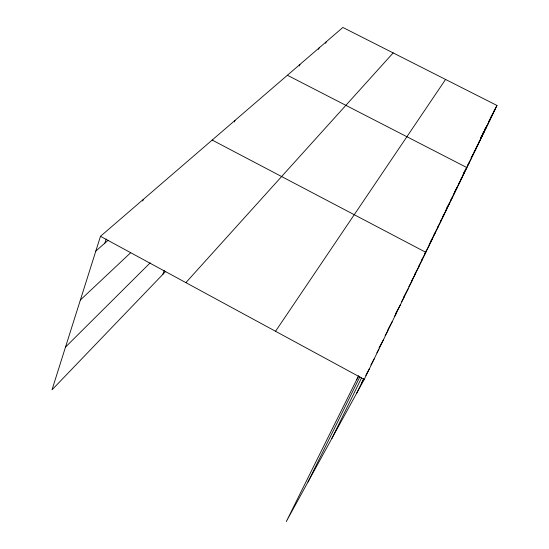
<?xml version="1.0" encoding="UTF-8"?>
<svg xmlns="http://www.w3.org/2000/svg" width="549" height="549" viewBox="0 0 549 549"><rect width="100%" height="100%" fill="white"/><g stroke="black" fill="none" stroke-linecap="round" stroke-linejoin="round"><path stroke-width="0.82" d="M358.586 375.866L286.29 521.55L364.248 379.4L496.989 105.477L342.871 27.45L100.481 236.31L52.011 389.838L165.524 271.577M104.907 243.083L106.211 239.021M142.767 200.982L143.296 199.424M162.799 274.418L164.226 270.54M234.402 121.947L234.979 120.423M299.308 65.99L299.932 64.446M318.502 49.396L319.113 47.921M325.598 43.344L326.243 41.779M356.726 393.118L363.616 378.947M463.521 173.347L464.509 171.302M482.043 135.226L480.739 137.902L486.071 127.999M483.655 131.911L482.695 133.881L487.986 124.053M484.925 129.296L485.858 127.361M331.857 438.473L361.523 377.918M307.962 482.036L359.883 376.806M493.853 111.296L496.989 105.477M490.525 117.843L495.26 109.045M488.727 121.549L493.489 112.682M488.891 121.61L491.691 116.395M485.014 129.187L487.032 125.44M487.841 123.937L489.859 120.183M480.663 138.444L484.115 132.028M479.03 141.896L482.125 136.145M476.189 147.592L480.087 140.345M474.075 151.943L478.007 144.641M471.117 157.865L475.88 149.033M471.31 157.968L473.705 153.514M467.453 165.578L471.488 158.098M464.735 171.082L469.21 162.792M463.061 174.685L466.89 167.589L287.395 75.254M460.337 180.216L464.584 172.345M458.717 183.709L462.224 177.217M454.702 191.649L459.808 182.199M453.776 193.893L457.338 187.298M450.42 200.639L454.812 192.514M446.584 208.284L452.225 197.853M445.912 210.082L449.569 203.322M442.631 216.738L446.859 208.929M440.586 221.11L444.072 214.666M437.313 227.773L441.224 220.554M433.957 234.595L438.301 226.586M430.128 242.322L435.302 232.776M429.009 245.046L432.221 239.124M424.61 253.858L429.064 245.636M356.685 379.688L358.682 376.017M421.33 260.617L425.825 252.327L212.195 140.057M418.613 266.347L422.497 259.197M414.763 274.191L419.079 266.258M411.606 280.786L415.559 273.512M408.751 286.839L411.949 280.971M403.796 296.783L408.23 288.644M401.559 301.758L404.407 296.535M395.541 313.692L400.468 304.661M394.457 316.615L396.412 313.026M387.889 329.606L392.233 321.645M385.137 335.645L387.93 330.532M379.064 347.792L383.49 339.694M376.875 352.863L378.906 349.15M370.898 364.9L374.178 358.909M361.846 382.584L363.809 379.009M365.764 375.427L369.299 368.983M275.543 331.28L445.575 79.447M185.878 282.639L393.173 52.917M65.516 347.071L150.158 262.889M80.38 299.994L130.696 252.698M95.821 251.085L108.057 240.311M100.481 236.31L364.248 379.4"/></g></svg>
